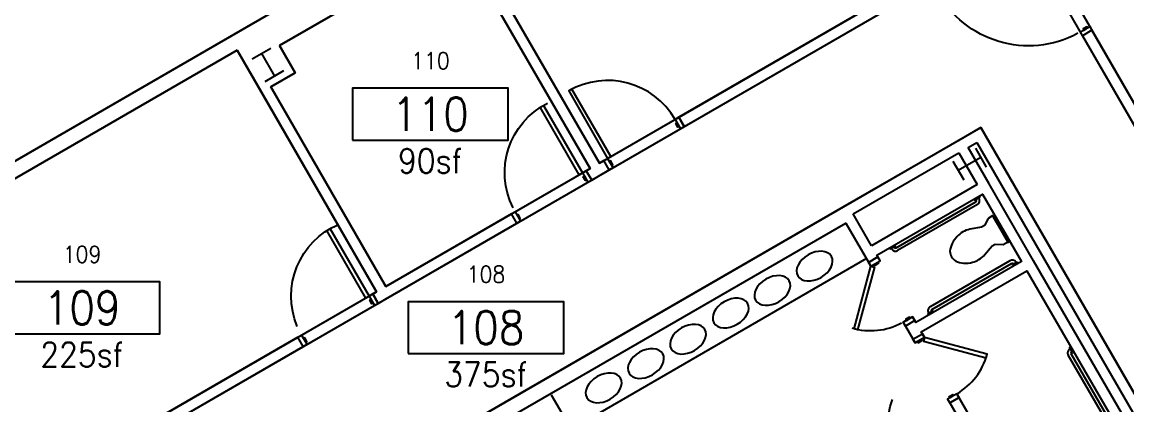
# Model space of a CAD drawing. Header units: inches. Extents: x 597 to 4798, y 649 to 3185.
# Drawn here: x 2985 to 3496, y 2689 to 2866 of the extents above; entities that cross this region are included whole.
import ezdxf
from ezdxf.enums import TextEntityAlignment as Align

# ---------------------------------------------------------------- set-up
doc = ezdxf.new("R2010")
doc.units = ezdxf.units.IN
doc.header["$LTSCALE"] = 64
doc.header["$MEASUREMENT"] = 0
for name, color, linetype in [('A-FLOR-FIXT', 8, 'Continuous'), ('B-COL', 8, 'Continuous'), ('SP-PLAREA', 200, 'Continuous'), ('SP-RMBX', 7, 'Continuous'), ('SP-RMDR', 2, 'Continuous'), ('SP-RMNO', 6, 'Continuous'), ('SP-ROOM', 4, 'Continuous')]:
    doc.layers.add(name, color=color, linetype=linetype)
doc.styles.add('ROMANS', font='ROMANS.shx', dxfattribs={"width": 0.9})

# ---------------------------------------------------------------- blocks, each defined once
blk = doc.blocks.new('FMGRM1')
at = {"layer": 'SP-RMBX', "color": 255}
blk.add_lwpolyline([(-0.375, -0.125), (0.375, -0.125), (0.375, 0.125), (-0.375, 0.125)], close=True, dxfattribs=at)
at = {"style": 'ROMANS', "width": 0.9}
for tag, p in [('RMAREA', (0, -0.2836)), ('DATA1', (0, -0.443)), ('DATA2', (0, -0.6024)), ('DATA3', (0, -0.7618)), ('DATA4', (0, -0.9213)), ('DATA5', (0, -1.0807))]:
    blk.add_attdef(tag, text='', height=0.1172, dxfattribs=at).set_placement(p, align=Align.CENTER)
at = {"layer": 'SP-RMDR', "style": 'ROMANS', "width": 0.9}
blk.add_attdef('RMDOOR', text='', height=0.08, dxfattribs=at).set_placement((0, 0.2569), align=Align.MIDDLE)
at = {"layer": 'SP-RMNO', "style": 'ROMANS', "width": 0.9}
blk.add_attdef('RMNUMB', text='', height=0.16, dxfattribs=at).set_placement((0, 0), align=Align.MIDDLE)

msp = doc.modelspace()

# ---------------------------------------------------------------- linework, layer by layer
at = {"color": 8}
msp.add_lwpolyline([(3390.06, 2666.26), (3388.58, 2669.19), (3387.42, 2672.26), (3386.61, 2675.44), (3386.15, 2678.69), (3386.05, 2681.98), (3386.31, 2685.25), (3386.92, 2688.48), (3387.88, 2691.62)], dxfattribs=at)
for points in [[(3445.5, 2912.47, 0), (3289.12, 2822.18, 0)], [(3291.62, 2817.85, 0), (3448, 2908.14, 0)], [(3187.57, 2903.27, 0), (3248.07, 2798.48, 0)], [(3252.4, 2800.98, 0), (3191.9, 2905.77, 0)], [(3143.69, 2895.26, 0), (3089.13, 2863.76, 0)], [(3104.43, 2855.27, 0), (3151.19, 2882.27, 0)], [(3089.13, 2863.76, 0), (2862.24, 2732.76, 0)], [(3479.19, 2864.12, 0), (3480.19, 2862.38, 0), (3475.86, 2859.88, 0), (3474.86, 2861.62, 0), (3479.19, 2864.12, 0)], [(3480.19, 2862.38, 0), (3475.86, 2859.88, 0)], [(3478.11, 2863.49, 0), (3477.8, 2864.03, 0), (3476.07, 2863.03, 0), (3476.38, 2862.49, 0), (3478.11, 2863.49, 0)], [(3523.62, 2787.17, 0), (3480.19, 2862.38, 0)], [(3475.86, 2859.88, 0), (3521.29, 2781.21, 0)], [(2876.99, 2733.19, 0), (3084.84, 2853.19, 0)], [(3084.84, 2853.19, 0), (3096.09, 2833.71, 0)], [(3111.68, 2842.71, 0), (3104.43, 2855.27, 0)], [(3100.42, 2836.21, 0), (3111.68, 2842.71, 0)], [(3153.67, 2743.98, 0), (3100.42, 2836.21, 0)], [(3096.09, 2833.71, 0), (3149.34, 2741.48, 0)], [(3256.21, 2803.18, 0), (3257.73, 2804.05, 0), (3239.73, 2835.23, 0), (3238.21, 2834.35, 0), (3256.21, 2803.18, 0)], [(3244.6, 2796.48, 0), (3243.09, 2795.6, 0), (3225.09, 2826.78, 0), (3226.6, 2827.65, 0), (3244.6, 2796.48, 0)], [(3289.89, 2816.85, 0), (3291.62, 2817.85, 0), (3289.12, 2822.18, 0), (3287.39, 2821.18, 0), (3289.89, 2816.85, 0)], [(3289.12, 2822.18, 0), (3291.62, 2817.85, 0)], [(3289.26, 2817.93, 0), (3288.72, 2817.62, 0), (3287.72, 2819.35, 0), (3288.26, 2819.66, 0), (3289.26, 2817.93, 0)], [(3428.83, 2817.39, 0), (3418.31, 2811.32, 0)], [(3510.2, 2676.45, 0), (3428.83, 2817.39, 0)], [(3418.31, 2811.32, 0), (3365.05, 2780.57, 0)], [(3422.98, 2808.24, 0), (3427, 2810.56, 0)], [(3427, 2810.56, 0), (3504.62, 2676.11, 0)], [(3369.75, 2777.51, 0), (3418.65, 2805.74, 0)], [(3418.65, 2805.74, 0), (3427.15, 2791.02, 0)], [(3432.73, 2791.35, 0), (3422.98, 2808.24, 0)], [(3254.48, 2802.18, 0), (3252.4, 2800.98, 0)], [(3258.71, 2798.85, 0), (3256.98, 2797.85, 0), (3254.48, 2802.18, 0), (3256.21, 2803.18, 0), (3258.71, 2798.85, 0)], [(3256.98, 2797.85, 0), (3254.48, 2802.18, 0)], [(3258.08, 2799.93, 0), (3258.63, 2800.24, 0), (3257.63, 2801.97, 0), (3257.08, 2801.66, 0), (3258.08, 2799.93, 0)], [(3247.1, 2792.15, 0), (3248.84, 2793.15, 0), (3246.34, 2797.48, 0), (3244.6, 2796.48, 0), (3247.1, 2792.15, 0)], [(3246.48, 2793.23, 0), (3245.94, 2792.92, 0), (3244.94, 2794.65, 0), (3245.48, 2794.96, 0), (3246.48, 2793.23, 0)], [(3248.07, 2798.48, 0), (3246.34, 2797.48, 0)], [(3246.34, 2797.48, 0), (3248.84, 2793.15, 0)], [(3248.84, 2793.15, 0), (3252.73, 2795.4, 0)], [(3252.73, 2795.4, 0), (3256.98, 2797.85, 0)], [(3427.15, 2791.02, 0), (3378.25, 2762.79, 0)], [(3453.23, 2755.85, 0), (3432.73, 2791.35, 0)], [(3380.75, 2758.46, 0), (3429.65, 2786.69, 0)], [(3429.65, 2786.69, 0), (3447.65, 2755.51, 0)], [(3365.05, 2780.57, 0), (3208.86, 2690.39, 0)], [(3211.69, 2777.48, 0), (3153.67, 2743.98, 0)], [(3215.93, 2774.15, 0), (3214.19, 2773.15, 0), (3211.69, 2777.48, 0), (3213.43, 2778.48, 0), (3215.93, 2774.15, 0)], [(3214.19, 2773.15, 0), (3211.69, 2777.48, 0)], [(3215.3, 2775.23, 0), (3215.84, 2775.54, 0), (3214.84, 2777.27, 0), (3214.3, 2776.96, 0), (3215.3, 2775.23, 0)], [(3378.25, 2762.79, 0), (3369.75, 2777.51, 0)], [(3145.88, 2739.48, 0), (3144.36, 2738.6, 0), (3126.36, 2769.78, 0), (3127.88, 2770.65, 0), (3145.88, 2739.48, 0)], [(3154.01, 2738.4, 0), (3214.19, 2773.15, 0)], [(3212.36, 2684.33, 0), (3366.42, 2773.28, 0)], [(3366.42, 2773.28, 0), (3375.17, 2758.12, 0)], [(3375.17, 2758.12, 0), (3376.91, 2755.1, 0)], [(3382.24, 2755.87, 0), (3381.24, 2757.6, 0), (3376.91, 2755.1, 0), (3377.91, 2753.37, 0), (3382.24, 2755.87, 0)], [(3376.91, 2755.1, 0), (3381.24, 2757.6, 0)], [(3381.16, 2755.24, 0), (3381.47, 2754.7, 0), (3379.74, 2753.7, 0), (3379.43, 2754.24, 0), (3381.16, 2755.24, 0)], [(3381.24, 2757.6, 0), (3380.75, 2758.46, 0)], [(3447.65, 2755.51, 0), (3398.75, 2727.28, 0)], [(3500.6, 2673.79, 0), (3453.23, 2755.85, 0)], [(3377.91, 2753.37, 0), (3379.6, 2752.91, 0), (3371.84, 2723.94, 0), (3370.15, 2724.39, 0), (3377.91, 2753.37, 0)], [(3401.25, 2722.95, 0), (3450.15, 2751.18, 0)], [(3450.15, 2751.18, 0), (3496.27, 2671.29, 0)], [(3148.38, 2735.15, 0), (3150.11, 2736.15, 0), (3147.61, 2740.48, 0), (3145.88, 2739.48, 0), (3148.38, 2735.15, 0)], [(3149.34, 2741.48, 0), (3147.61, 2740.48, 0)], [(3147.61, 2740.48, 0), (3150.11, 2736.15, 0)], [(3147.75, 2736.23, 0), (3147.21, 2735.92, 0), (3146.21, 2737.65, 0), (3146.75, 2737.96, 0), (3147.75, 2736.23, 0)], [(3150.11, 2736.15, 0), (3154.01, 2738.4, 0)], [(3397.24, 2729.89, 0), (3398.24, 2728.15, 0), (3393.91, 2725.65, 0), (3392.91, 2727.39, 0), (3397.24, 2729.89, 0)], [(3396.16, 2729.26, 0), (3395.85, 2729.8, 0), (3394.12, 2728.8, 0), (3394.43, 2728.26, 0), (3396.16, 2729.26, 0)], [(3398.24, 2728.15, 0), (3393.91, 2725.65, 0)], [(3393.91, 2725.65, 0), (3395.67, 2722.61, 0)], [(3398.75, 2727.28, 0), (3398.24, 2728.15, 0)], [(3112.97, 2720.48, 0), (2959.25, 2631.73, 0)], [(3117.2, 2717.15, 0), (3115.47, 2716.15, 0), (3112.97, 2720.48, 0), (3114.7, 2721.48, 0), (3117.2, 2717.15, 0)], [(3115.47, 2716.15, 0), (3112.97, 2720.48, 0)], [(3116.57, 2718.23, 0), (3117.12, 2718.54, 0), (3116.12, 2720.27, 0), (3115.57, 2719.96, 0), (3116.57, 2718.23, 0)], [(3395.67, 2722.61, 0), (3397.42, 2719.59, 0)], [(3397.42, 2719.59, 0), (3401.75, 2722.09, 0)], [(3398.42, 2717.85, 0), (3397.42, 2719.59, 0), (3401.75, 2722.09, 0), (3402.75, 2720.35, 0), (3398.42, 2717.85, 0)], [(3399.5, 2718.48, 0), (3399.81, 2717.94, 0), (3401.54, 2718.94, 0), (3401.23, 2719.48, 0), (3399.5, 2718.48, 0)], [(3401.75, 2722.09, 0), (3401.25, 2722.95, 0)], [(3402.75, 2720.35, 0), (3402.29, 2718.66, 0), (3431.27, 2710.9, 0), (3431.72, 2712.59, 0), (3402.75, 2720.35, 0)], [(2963.91, 2628.65, 0), (3115.47, 2716.15, 0)], [(3413.42, 2691.87, 0), (3414.42, 2690.14, 0), (3418.75, 2692.64, 0), (3417.75, 2694.37, 0), (3413.42, 2691.87, 0)], [(3414.5, 2692.5, 0), (3414.19, 2693.04, 0), (3415.92, 2694.04, 0), (3416.23, 2693.5, 0), (3414.5, 2692.5, 0)], [(3418.75, 2692.64, 0), (3414.42, 2690.14, 0)], [(3447.37, 2643.06, 0), (3418.75, 2692.64, 0)], [(3208.86, 2690.39, 0), (3169.55, 2667.7, 0)], [(3414.42, 2690.14, 0), (3443.04, 2640.56, 0)]]:
    msp.add_polyline3d(points, dxfattribs=at)
at = {"color": 8, "extrusion": (0, 0, -1)}
for centre, radius, start, end in [((-3450.86, 2903.19), 48, 241.5575, 331.5575), ((-3244.6, 2796.48), 36, 333.1934, 63.1934), ((-3145.88, 2739.48), 36, 337.1179, 67.1179), ((-3377.91, 2753.37), 30, 241.5743, 286.5743)]:
    msp.add_arc(centre, radius, start, end, dxfattribs=at)
at = {"color": 8}
for centre, radius, start, end in [((3256.21, 2803.18), 36, 30, 120), ((3402.75, 2720.35), 30, 300, 345)]:
    msp.add_arc(centre, radius, start, end, dxfattribs=at)
at = {"layer": 'A-FLOR-FIXT', "color": 8}
for p, q in [((3428.29, 2785.04), (3426.13, 2783.79)), ((3428.29, 2785.04), (3426.13, 2783.79)), ((3427.86, 2784.79), (3427.98, 2784.57)), ((3427.86, 2784.79), (3427.98, 2784.57)), ((3428.13, 2785.81), (3428.38, 2785.38)), ((3428.13, 2785.81), (3428.38, 2785.38)), ((3428.29, 2785.04), (3428.38, 2785.38)), ((3428.29, 2785.04), (3428.38, 2785.38)), ((3389.59, 2761.83), (3426.5, 2783.14)), ((3427.25, 2781.84), (3390.34, 2760.53)), ((3425.78, 2783.88), (3425.53, 2784.31)), ((3425.78, 2783.88), (3425.53, 2784.31)), ((3426.13, 2783.79), (3425.78, 2783.88)), ((3426.13, 2783.79), (3425.78, 2783.88)), ((3426.68, 2783.82), (3426.56, 2784.04)), ((3426.68, 2783.82), (3426.56, 2784.04)), ((3432.15, 2775.43), (3430.45, 2772.19)), ((3434.31, 2776.68), (3432.15, 2775.43)), ((3441.31, 2764.55), (3434.31, 2776.68)), ((3441.69, 2763.9), (3434.69, 2776.03)), ((3429.07, 2771.39), (3423.72, 2770.38)), ((3430.45, 2772.19), (3429.07, 2771.39)), ((3439.15, 2763.3), (3441.31, 2764.55)), ((3386.71, 2761.32), (3386.46, 2761.75)), ((3386.71, 2761.32), (3386.46, 2761.75)), ((3387.05, 2761.23), (3386.71, 2761.32)), ((3387.05, 2761.23), (3386.71, 2761.32)), ((3389.22, 2762.48), (3387.05, 2761.23)), ((3389.22, 2762.48), (3387.05, 2761.23)), ((3387.61, 2761.26), (3387.49, 2761.48)), ((3387.61, 2761.26), (3387.49, 2761.48)), ((3388.78, 2762.23), (3388.91, 2762.01)), ((3388.78, 2762.23), (3388.91, 2762.01)), ((3389.06, 2763.25), (3389.31, 2762.82)), ((3389.06, 2763.25), (3389.31, 2762.82)), ((3389.22, 2762.48), (3389.31, 2762.82)), ((3389.22, 2762.48), (3389.31, 2762.82)), ((3430.57, 2758.53), (3434.11, 2762.66)), ((3434.11, 2762.66), (3435.49, 2763.46)), ((3435.49, 2763.46), (3439.15, 2763.3)), ((3375.92, 2756.82), (3221.86, 2667.87)), ((3442.25, 2755.86), (3405.34, 2734.55)), ((3406.09, 2733.25), (3443, 2754.56)), ((3443.38, 2753.91), (3443.28, 2753.57)), ((3443.38, 2753.91), (3443.28, 2753.57)), ((3445.54, 2755.16), (3443.38, 2753.91)), ((3445.54, 2755.16), (3443.38, 2753.91)), ((3443.68, 2754.38), (3443.81, 2754.16)), ((3443.68, 2754.38), (3443.81, 2754.16)), ((3445.11, 2754.91), (3444.98, 2755.13)), ((3445.11, 2754.91), (3444.98, 2755.13)), ((3445.54, 2755.16), (3445.88, 2755.07)), ((3445.54, 2755.16), (3445.88, 2755.07)), ((3446.13, 2754.64), (3445.88, 2755.07)), ((3446.13, 2754.64), (3445.88, 2755.07)), ((3443.28, 2753.57), (3443.53, 2753.14)), ((3443.28, 2753.57), (3443.53, 2753.14)), ((3404.3, 2731.35), (3404.21, 2731.01)), ((3404.3, 2731.35), (3404.21, 2731.01)), ((3404.21, 2731.01), (3404.46, 2730.58)), ((3404.21, 2731.01), (3404.46, 2730.58)), ((3406.47, 2732.6), (3404.3, 2731.35)), ((3406.47, 2732.6), (3404.3, 2731.35)), ((3404.61, 2731.82), (3404.74, 2731.6)), ((3404.61, 2731.82), (3404.74, 2731.6)), ((3406.03, 2732.35), (3405.91, 2732.57)), ((3406.03, 2732.35), (3405.91, 2732.57)), ((3406.47, 2732.6), (3406.81, 2732.51)), ((3406.47, 2732.6), (3406.81, 2732.51)), ((3407.06, 2732.08), (3406.81, 2732.51)), ((3407.06, 2732.08), (3406.81, 2732.51)), ((3469.9, 2715.54), (3469.99, 2715.88)), ((3469.9, 2715.54), (3469.99, 2715.88)), ((3471.15, 2713.37), (3469.9, 2715.54)), ((3471.15, 2713.37), (3469.9, 2715.54)), ((3469.94, 2714.98), (3470.15, 2715.1)), ((3469.94, 2714.98), (3470.15, 2715.1)), ((3469.99, 2715.88), (3470.43, 2716.13)), ((3469.99, 2715.88), (3470.43, 2716.13)), ((3470.9, 2713.8), (3470.69, 2713.68)), ((3470.9, 2713.8), (3470.69, 2713.68)), ((3471.15, 2713.37), (3471.49, 2713.28)), ((3471.15, 2713.37), (3471.49, 2713.28)), ((3471.93, 2713.53), (3471.49, 2713.28)), ((3471.93, 2713.53), (3471.49, 2713.28)), ((3487.95, 2679.77), (3469.2, 2712.25)), ((3470.5, 2713), (3489.25, 2680.52)), ((3239.31, 2678.17), (3230.31, 2693.76))]:
    msp.add_line(p, q, dxfattribs=at)
for centre, radius, start, end in [((3426.25, 2783.57), 2, 300, 30), ((3426.25, 2783.57), 2, 300, 30), ((3426.25, 2783.57), 0.5, 300, 30), ((3426.25, 2783.57), 0.5, 300, 30), ((3425.76, 2760.06), 10.52, 101.1646, 120), ((3427.17, 2757.64), 13.2, 134.9627, 151.7838), ((3425.76, 2760.06), 10.52, 120, 138.8354), ((3389.34, 2762.26), 2, 210, 300), ((3389.34, 2762.26), 2, 210, 300), ((3389.34, 2762.26), 0.5, 210, 300), ((3389.34, 2762.26), 0.5, 210, 300), ((3425.74, 2759.05), 11.29, 154.636, 173.939), ((3420.43, 2760.58), 5.93, 183.2988, 210), ((3420.43, 2760.58), 5.93, 210, 236.7012), ((3421.76, 2765.95), 11.29, 246.0611, 265.3641), ((3421.42, 2768.69), 14.01, 267.6462, 284.7553), ((3423.43, 2763.04), 8.05, 281.1646, 303.7755), ((3422.65, 2765.46), 10.52, 300, 318.8354), ((3443.25, 2754.13), 2, 30, 120), ((3443.25, 2754.13), 2, 30, 120), ((3443.25, 2754.13), 0.5, 30, 120), ((3443.25, 2754.13), 0.5, 30, 120), ((3406.34, 2732.82), 2, 120, 210), ((3406.34, 2732.82), 2, 120, 210), ((3406.34, 2732.82), 0.5, 120, 210), ((3406.34, 2732.82), 0.5, 120, 210), ((3470.94, 2713.25), 2, 120, 210), ((3470.94, 2713.25), 2, 120, 210), ((3470.94, 2713.25), 0.5, 120, 210), ((3470.94, 2713.25), 0.5, 120, 210)]:
    msp.add_arc(centre, radius, start, end, dxfattribs=at)
at = {"layer": 'A-FLOR-FIXT', "color": 8, "extrusion": (0, 0, -1)}
for centre in [(3351.91, 2753.36), (3332.41, 2742.1), (3313.15, 2731.67), (3293.41, 2719.58), (3273.9, 2708.32), (3254.4, 2697.06)]:
    msp.add_ellipse(centre, major_axis=(-7.79, -4.5), ratio=0.666667, dxfattribs=at)
at = {"layer": 'B-COL', "color": 8}
for p, q in [((3091.8, 2849.13), (3100.47, 2854.13)), ((3096.13, 2851.63), (3102.13, 2841.24)), ((3097.8, 2838.74), (3106.47, 2843.74)), ((3426.27, 2807.83), (3431.27, 2799.17)), ((3415.87, 2801.83), (3420.87, 2793.17)), ((3428.77, 2803.5), (3418.37, 2797.5))]:
    msp.add_line(p, q, dxfattribs=at)
at = {"layer": 'SP-PLAREA', "flags": 128}
for points in [[(3563.4, 3058.36), (3485.21, 3058.36), (3458.09, 3042.71), (3450.84, 3055.27), (3389.33, 3019.76), (3523.62, 2787.17), (3563.4, 2810.18)], [(3191.9, 2905.77), (3252.4, 2800.98), (3445.5, 2912.47), (3385, 3017.26), (3327.86, 2984.27), (3335.11, 2971.71), (3319.53, 2962.71), (3312.28, 2975.27)], [(2862.24, 2732.76), (3101.26, 2870.76), (3023.76, 3004.99), (3003.84, 2993.49), (2993.84, 3010.81), (2837.96, 2920.81), (2840.96, 2915.61), (2788.99, 2885.61), (2796, 2873.49), (2785.6, 2867.49)], [(2963.91, 2628.65), (2998.41, 2568.89), (3428.83, 2817.39), (3580.77, 2554.23), (3578.37, 2682.34), (3448, 2908.14)], [(3104.43, 2855.27), (3111.68, 2842.71), (3100.42, 2836.21), (3153.67, 2743.98), (3248.07, 2798.48), (3187.57, 2903.27)], [(3084.84, 2853.19), (2876.99, 2733.19), (2888.24, 2713.71), (2876.99, 2707.21), (2930.24, 2614.98), (3149.34, 2741.48)]]:
    msp.add_lwpolyline(points, close=True, dxfattribs=at)
for points in [[(3212.36, 2684.33), (3366.42, 2773.28), (3377.91, 2753.37), (3382.24, 2755.87), (3380.75, 2758.46), (3429.65, 2786.69), (3447.65, 2755.51), (3398.75, 2727.28), (3397.24, 2729.89), (3392.91, 2727.39), (3398.42, 2717.85), (3402.75, 2720.35), (3401.25, 2722.95), (3450.15, 2751.18), (3496.27, 2671.29)], [(3447.37, 2643.06), (3417.75, 2694.37), (3413.42, 2691.87), (3443.01, 2640.54)]]:
    msp.add_lwpolyline(points, dxfattribs=at)

# ---------------------------------------------------------------- block references
at = {"layer": 'SP-ROOM', "xscale": 96, "yscale": 96, "zscale": 96}
for p, values in [((3174.24, 2823.62), {'RMAREA': '90sf', 'RMDOOR': '110', 'RMNUMB': '110'}), ((3013.16, 2734.09), {'RMAREA': '225sf', 'RMDOOR': '109', 'RMNUMB': '109'}), ((3199.97, 2724.92), {'RMAREA': '375sf', 'RMDOOR': '108', 'RMNUMB': '108'})]:
    msp.add_blockref('FMGRM1', p, dxfattribs=at).add_auto_attribs(values)

doc.saveas('drawing.dxf')
